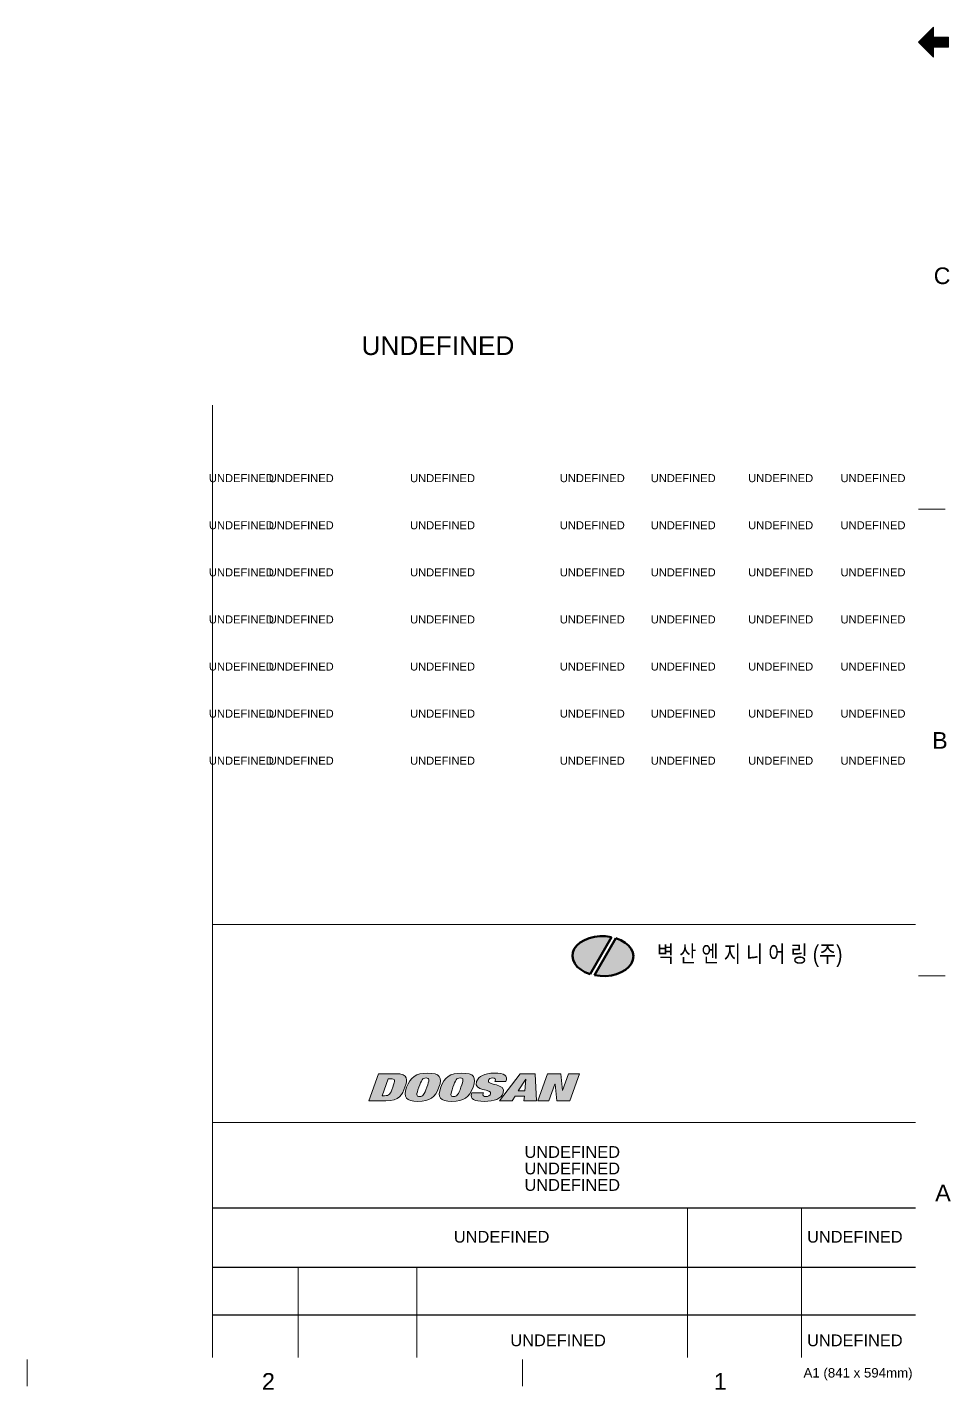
# Model space of a CAD drawing. Header units: inches. Extents: x 18 to 823, y 11 to 584.
# Drawn here: x 627.3 to 823.4, y 11.3 to 300.6 of the extents above; entities that cross this region are included whole.
import ezdxf
from ezdxf.enums import TextEntityAlignment as Align

# ---------------------------------------------------------------- set-up
doc = ezdxf.new("R2010")
doc.units = ezdxf.units.IN
doc.header["$MEASUREMENT"] = 0
for name, color, linetype in [('BG 0 -1', 7, 'Continuous'), ('BG happy form$0$TITLE-BOX', 7, 'Continuous'), ('BG VPORT', 7, 'Continuous'), ('FRAME', 7, 'Continuous')]:
    doc.layers.add(name, color=color, linetype=linetype)
doc.styles.add('Arial', font='arial.ttf')

msp = doc.modelspace()

# ---------------------------------------------------------------- hatches: boundary and pattern name
at = {"layer": 'BG 0 -1', "linetype": 'ByBlock'}
for color, points in [(5, [(751.35, 107.39), (751.13, 107.43), (750.91, 107.47), (750.69, 107.5), (750.47, 107.52), (750.25, 107.54), (750.02, 107.56), (749.8, 107.57), (749.57, 107.57), (749.35, 107.57), (749.12, 107.57), (748.9, 107.56), (748.68, 107.54), (748.45, 107.52), (748.23, 107.5), (748.01, 107.47), (747.79, 107.43), (747.58, 107.39), (747.37, 107.35), (747.16, 107.3), (746.95, 107.24), (746.74, 107.18), (746.54, 107.12), (746.34, 107.05), (746.15, 106.98), (745.96, 106.9), (745.78, 106.82), (745.6, 106.73), (745.42, 106.64), (745.25, 106.55), (745.08, 106.45), (744.92, 106.35), (744.77, 106.24), (744.62, 106.13), (744.48, 106.02), (744.34, 105.91), (744.21, 105.79), (744.08, 105.67), (743.97, 105.54), (743.86, 105.41), (743.75, 105.28), (743.65, 105.15), (743.56, 105.02), (743.48, 104.88), (743.41, 104.74), (743.34, 104.6), (743.28, 104.46), (743.23, 104.32), (743.18, 104.18), (743.14, 104.03), (743.11, 103.89), (743.09, 103.74), (743.08, 103.59), (743.07, 103.45), (743.07, 103.3), (743.08, 103.15), (743.1, 103.01), (743.12, 102.86), (743.16, 102.71), (743.2, 102.57), (743.24, 102.42), (743.3, 102.28), (743.36, 102.14), (743.43, 102), (743.51, 101.86), (743.6, 101.72), (743.69, 101.59), (743.79, 101.45), (743.9, 101.32), (744.01, 101.2), (744.13, 101.07), (744.26, 100.95), (744.39, 100.83), (744.53, 100.71), (744.67, 100.6), (744.82, 100.49), (744.98, 100.38), (745.14, 100.28), (745.31, 100.18), (745.48, 100.08), (745.66, 99.99), (745.84, 99.9), (746.03, 99.82), (746.22, 99.74), (746.42, 99.66), (746.62, 99.59), (746.82, 99.53)]), (80, [(747.78, 99.29), (748, 99.25), (748.22, 99.21), (748.44, 99.18), (748.66, 99.16), (748.89, 99.14), (749.11, 99.12), (749.34, 99.11), (749.57, 99.11), (749.79, 99.11), (750.02, 99.12), (750.25, 99.13), (750.47, 99.14), (750.69, 99.17), (750.92, 99.19), (751.14, 99.23), (751.35, 99.26), (751.57, 99.3), (751.78, 99.35), (752, 99.4), (752.2, 99.46), (752.41, 99.52), (752.61, 99.59), (752.81, 99.66), (753, 99.73), (753.19, 99.81), (753.37, 99.9), (753.56, 99.99), (753.73, 100.08), (753.9, 100.17), (754.06, 100.27), (754.22, 100.38), (754.38, 100.49), (754.52, 100.6), (754.67, 100.71), (754.8, 100.83), (754.93, 100.95), (755.05, 101.07), (755.17, 101.2), (755.28, 101.33), (755.38, 101.46), (755.47, 101.6), (755.56, 101.73), (755.64, 101.87), (755.71, 102.01), (755.77, 102.15), (755.83, 102.29), (755.88, 102.44), (755.92, 102.58), (755.95, 102.73), (755.98, 102.88), (756, 103.02), (756.01, 103.17), (756.01, 103.32), (756, 103.47), (755.99, 103.62), (755.97, 103.76), (755.94, 103.91), (755.9, 104.06), (755.86, 104.2), (755.8, 104.35), (755.74, 104.49), (755.67, 104.63), (755.6, 104.77), (755.51, 104.91), (755.42, 105.05), (755.33, 105.18), (755.22, 105.32), (755.11, 105.45), (754.99, 105.57), (754.86, 105.7), (754.73, 105.82), (754.59, 105.94), (754.45, 106.05), (754.3, 106.17), (754.14, 106.27), (753.98, 106.38), (753.81, 106.48), (753.64, 106.58), (753.46, 106.67), (753.28, 106.76), (753.09, 106.85), (752.9, 106.93), (752.71, 107), (752.51, 107.08), (752.3, 107.14)])]:
    msp.add_hatch(color=color, dxfattribs=at).paths.add_polyline_path(points)
at = {"layer": 'BG 0 -1', "linetype": 'ByBlock', "true_color": 0x005bac}
h = msp.add_hatch(color=154, dxfattribs=at)
edge = h.paths.add_edge_path()
edge.add_spline(control_points=[(705.5, 78.38), (705.5, 78.38), (701.87, 78.38), (701.87, 78.38), (701.87, 78.38), (699.83, 72.62), (699.83, 72.62), (699.83, 72.62), (703.46, 72.62), (703.46, 72.62), (706.35, 72.62), (706.99, 73.99), (707.52, 75.5), (708.06, 77.01), (708.39, 78.38), (705.5, 78.38)], knot_values=[0, 0, 0, 0, 1, 1, 1, 2, 2, 2, 3, 3, 3, 4, 4, 4, 5, 5, 5, 5], degree=3, periodic=0)
edge = h.paths.add_edge_path(flags=0)
edge.add_spline(control_points=[(704.94, 75.5), (704.39, 73.94), (704.18, 73.7), (703.21, 73.7), (703.21, 73.7), (702.71, 73.7), (702.71, 73.7), (702.71, 73.7), (703.99, 77.3), (703.99, 77.3), (703.99, 77.3), (704.49, 77.3), (704.49, 77.3), (705.46, 77.3), (705.49, 77.06), (704.94, 75.5)], knot_values=[0, 0, 0, 0, 1, 1, 1, 2, 2, 2, 3, 3, 3, 4, 4, 4, 5, 5, 5, 5], degree=3, periodic=0)
h = msp.add_hatch(color=154, dxfattribs=at)
edge = h.paths.add_edge_path()
edge.add_spline(control_points=[(712.37, 78.49), (709.82, 78.49), (708.65, 77.65), (707.88, 75.5), (707.12, 73.34), (707.7, 72.5), (710.25, 72.5), (712.81, 72.5), (713.98, 73.34), (714.74, 75.5), (715.51, 77.65), (714.93, 78.49), (712.37, 78.49)], knot_values=[0, 0, 0, 0, 1, 1, 1, 2, 2, 2, 3, 3, 3, 4, 4, 4, 4], degree=3, periodic=0)
edge = h.paths.add_edge_path(flags=0)
edge.add_spline(control_points=[(712.16, 75.5), (711.61, 73.94), (711.38, 73.52), (710.61, 73.52), (709.85, 73.52), (709.91, 73.94), (710.47, 75.5), (711.02, 77.06), (711.25, 77.48), (712.01, 77.48), (712.78, 77.48), (712.71, 77.06), (712.16, 75.5)], knot_values=[0, 0, 0, 0, 1, 1, 1, 2, 2, 2, 3, 3, 3, 4, 4, 4, 4], degree=3, periodic=0)
h = msp.add_hatch(color=154, dxfattribs=at)
edge = h.paths.add_edge_path()
edge.add_spline(control_points=[(719.61, 78.49), (717.05, 78.49), (715.88, 77.65), (715.12, 75.5), (714.35, 73.34), (714.93, 72.5), (717.49, 72.5), (720.05, 72.5), (721.22, 73.34), (721.98, 75.5), (722.74, 77.65), (722.17, 78.49), (719.61, 78.49)], knot_values=[0, 0, 0, 0, 1, 1, 1, 2, 2, 2, 3, 3, 3, 4, 4, 4, 4], degree=3, periodic=0)
edge = h.paths.add_edge_path(flags=0)
edge.add_spline(control_points=[(719.4, 75.5), (718.85, 73.94), (718.62, 73.52), (717.85, 73.52), (717.08, 73.52), (717.15, 73.94), (717.7, 75.5), (718.25, 77.06), (718.48, 77.48), (719.25, 77.48), (720.02, 77.48), (719.95, 77.06), (719.4, 75.5)], knot_values=[0, 0, 0, 0, 1, 1, 1, 2, 2, 2, 3, 3, 3, 4, 4, 4, 4], degree=3, periodic=0)
h = msp.add_hatch(color=154, dxfattribs=at)
edge = h.paths.add_edge_path()
edge.add_spline(control_points=[(728.37, 74.28), (729.11, 76.39), (724.82, 75.83), (725.23, 76.97), (725.32, 77.23), (725.65, 77.48), (726.19, 77.48), (726.67, 77.48), (726.8, 77.19), (726.68, 76.85), (726.68, 76.85), (726.63, 76.72), (726.63, 76.72), (726.63, 76.72), (728.97, 76.72), (728.97, 76.72), (729.41, 77.95), (728.67, 78.49), (726.49, 78.49), (724.38, 78.49), (723.12, 77.86), (722.71, 76.69), (721.98, 74.65), (726.11, 75.22), (725.71, 74.08), (725.6, 73.76), (725.22, 73.52), (724.71, 73.52), (724.22, 73.52), (723.95, 73.7), (724.12, 74.19), (724.12, 74.19), (724.17, 74.33), (724.17, 74.33), (724.17, 74.33), (721.75, 74.33), (721.75, 74.33), (721.75, 74.33), (721.68, 74.13), (721.68, 74.13), (721.25, 72.93), (722.26, 72.5), (724.33, 72.5), (726.54, 72.5), (727.93, 73.05), (728.37, 74.28)], knot_values=[0, 0, 0, 0, 1, 1, 1, 2, 2, 2, 3, 3, 3, 4, 4, 4, 5, 5, 5, 6, 6, 6, 7, 7, 7, 8, 8, 8, 9, 9, 9, 10, 10, 10, 11, 11, 11, 12, 12, 12, 13, 13, 13, 14, 14, 14, 15, 15, 15, 15], degree=3, periodic=0)
h = msp.add_hatch(color=154, dxfattribs=at)
h.paths.add_polyline_path([(732, 78.38), (727.62, 72.62), (730.29, 72.62), (730.9, 73.62), (732.89, 73.62), (732.79, 72.62), (735.45, 72.62), (735.15, 78.38)])
h.paths.add_polyline_path([(732.99, 74.76), (731.59, 74.76), (733.15, 77.2), (733.17, 77.2)], flags=0)
msp.add_hatch(color=154, dxfattribs=at).paths.add_polyline_path([(742.24, 78.38), (740.99, 74.83), (740.96, 74.83), (740.6, 78.38), (737.8, 78.38), (735.76, 72.62), (738.1, 72.62), (739.36, 76.18), (739.39, 76.18), (739.8, 72.62), (742.54, 72.62), (744.59, 78.38)])

# ---------------------------------------------------------------- linework, layer by layer
at = {"layer": 'BG 0 -1', "color": 7, "linetype": 'Continuous', "lineweight": 9}
for p, q in [((819.72, 300.61), (816.54, 297.43)), ((819.72, 295.51), (817.17, 298.06)), ((819.72, 295.63), (817.24, 298.12)), ((819.72, 295.76), (817.3, 298.18)), ((819.72, 295.88), (817.36, 298.25)), ((819.72, 296.01), (817.42, 298.31)), ((819.72, 296.13), (817.49, 298.37)), ((819.72, 296.26), (817.55, 298.43)), ((819.74, 296.37), (817.61, 298.5)), ((819.87, 296.37), (817.67, 298.56)), ((819.99, 296.37), (817.74, 298.62)), ((820.12, 296.37), (817.8, 298.68)), ((820.24, 296.37), (817.86, 298.75)), ((820.37, 296.37), (817.92, 298.81)), ((820.49, 296.37), (817.99, 298.87)), ((820.62, 296.37), (818.05, 298.93)), ((820.74, 296.37), (818.11, 299)), ((820.87, 296.37), (818.17, 299.06)), ((820.99, 296.37), (818.24, 299.12)), ((821.12, 296.37), (818.3, 299.18)), ((821.24, 296.37), (818.36, 299.25)), ((821.37, 296.37), (818.42, 299.31)), ((821.49, 296.37), (818.49, 299.37)), ((821.62, 296.37), (818.55, 299.43)), ((821.74, 296.37), (818.61, 299.5)), ((819.72, 298.51), (818.67, 299.56)), ((819.72, 298.63), (818.74, 299.62)), ((819.72, 298.76), (818.8, 299.68)), ((819.72, 298.88), (818.86, 299.75)), ((819.72, 299.01), (818.92, 299.81)), ((819.72, 299.13), (818.99, 299.87)), ((819.72, 299.26), (819.05, 299.93)), ((819.72, 299.38), (819.11, 300)), ((819.72, 299.51), (819.17, 300.06)), ((819.72, 299.63), (819.24, 300.12)), ((819.72, 299.76), (819.3, 300.18)), ((819.72, 299.89), (819.36, 300.25)), ((819.72, 300.01), (819.42, 300.31)), ((819.72, 300.14), (819.49, 300.37)), ((819.72, 300.26), (819.55, 300.43)), ((819.72, 300.39), (819.61, 300.5)), ((819.72, 300.51), (819.67, 300.56)), ((819.72, 298.49), (819.72, 300.61)), ((819.72, 298.49), (822.91, 298.49)), ((821.87, 296.37), (819.75, 298.49)), ((821.99, 296.37), (819.87, 298.49)), ((822.12, 296.37), (820, 298.49)), ((822.24, 296.37), (820.12, 298.49)), ((822.37, 296.37), (820.25, 298.49)), ((822.49, 296.37), (820.37, 298.49)), ((822.62, 296.37), (820.5, 298.49)), ((822.74, 296.37), (820.62, 298.49)), ((822.87, 296.37), (820.75, 298.49)), ((822.91, 296.45), (820.87, 298.49)), ((822.91, 296.58), (821, 298.49)), ((822.91, 296.7), (821.12, 298.49)), ((822.91, 296.83), (821.25, 298.49)), ((822.91, 296.95), (821.37, 298.49)), ((822.91, 297.08), (821.5, 298.49)), ((822.91, 297.2), (821.62, 298.49)), ((822.91, 297.33), (821.75, 298.49)), ((822.91, 297.45), (821.87, 298.49)), ((822.91, 297.58), (822, 298.49)), ((822.91, 297.7), (822.12, 298.49)), ((822.91, 297.83), (822.25, 298.49)), ((822.91, 297.95), (822.37, 298.49)), ((822.91, 298.08), (822.5, 298.49)), ((822.91, 298.2), (822.62, 298.49)), ((822.91, 298.33), (822.75, 298.49)), ((822.91, 298.45), (822.87, 298.49)), ((822.91, 298.49), (822.91, 296.37)), ((816.54, 297.43), (819.72, 294.24)), ((819.72, 294.26), (816.55, 297.43)), ((819.72, 294.38), (816.61, 297.5)), ((819.72, 294.51), (816.67, 297.56)), ((819.72, 294.63), (816.74, 297.62)), ((819.72, 294.76), (816.8, 297.68)), ((819.72, 294.88), (816.86, 297.75)), ((819.72, 295.01), (816.92, 297.81)), ((819.72, 295.13), (816.99, 297.87)), ((819.72, 295.26), (817.05, 297.93)), ((819.72, 295.38), (817.11, 298)), ((819.72, 294.24), (819.72, 296.37)), ((819.72, 296.37), (822.91, 296.37)), ((666.66, 220.36), (666.66, 18.11)), ((816.56, 198.28), (822.22, 198.28)), ((666.66, 110.04), (815.93, 110.04)), ((816.56, 99.14), (822.22, 99.14)), ((666.66, 68.03), (815.93, 68.03)), ((767.52, 49.88), (767.52, 18.11)), ((791.73, 49.88), (791.73, 18.11)), ((684.82, 37.27), (684.82, 18.11)), ((710.03, 37.27), (710.03, 18.11)), ((627.33, 17.68), (627.33, 12.02)), ((732.45, 17.68), (732.45, 12.02))]:
    msp.add_line(p, q, dxfattribs=at)
at = {"layer": 'BG 0 -1', "color": 7, "linetype": 'Continuous', "lineweight": 0}
for points in [[(751.35, 107.39), (751.13, 107.43), (750.91, 107.47), (750.69, 107.5), (750.47, 107.52), (750.25, 107.54), (750.02, 107.56), (749.8, 107.57), (749.57, 107.57), (749.35, 107.57), (749.12, 107.57), (748.9, 107.56), (748.68, 107.54), (748.45, 107.52), (748.23, 107.5), (748.01, 107.47), (747.79, 107.43), (747.58, 107.39), (747.37, 107.35), (747.16, 107.3), (746.95, 107.24), (746.74, 107.18), (746.54, 107.12), (746.34, 107.05), (746.15, 106.98), (745.96, 106.9), (745.78, 106.82), (745.6, 106.73), (745.42, 106.64), (745.25, 106.55), (745.08, 106.45), (744.92, 106.35), (744.77, 106.24), (744.62, 106.13), (744.48, 106.02), (744.34, 105.91), (744.21, 105.79), (744.08, 105.67), (743.97, 105.54), (743.86, 105.41), (743.75, 105.28), (743.65, 105.15), (743.56, 105.02), (743.48, 104.88), (743.41, 104.74), (743.34, 104.6), (743.28, 104.46), (743.23, 104.32), (743.18, 104.18), (743.14, 104.03), (743.11, 103.89), (743.09, 103.74), (743.08, 103.59), (743.07, 103.45), (743.07, 103.3), (743.08, 103.15), (743.1, 103.01), (743.12, 102.86), (743.16, 102.71), (743.2, 102.57), (743.24, 102.42), (743.3, 102.28), (743.36, 102.14), (743.43, 102), (743.51, 101.86), (743.6, 101.72), (743.69, 101.59), (743.79, 101.45), (743.9, 101.32), (744.01, 101.2), (744.13, 101.07), (744.26, 100.95), (744.39, 100.83), (744.53, 100.71), (744.67, 100.6), (744.82, 100.49), (744.98, 100.38), (745.14, 100.28), (745.31, 100.18), (745.48, 100.08), (745.66, 99.99), (745.84, 99.9), (746.03, 99.82), (746.22, 99.74), (746.42, 99.66), (746.62, 99.59), (746.82, 99.53)], [(747.78, 99.29), (748, 99.25), (748.22, 99.21), (748.44, 99.18), (748.66, 99.16), (748.89, 99.14), (749.11, 99.12), (749.34, 99.11), (749.57, 99.11), (749.79, 99.11), (750.02, 99.12), (750.25, 99.13), (750.47, 99.14), (750.69, 99.17), (750.92, 99.19), (751.14, 99.23), (751.35, 99.26), (751.57, 99.3), (751.78, 99.35), (752, 99.4), (752.2, 99.46), (752.41, 99.52), (752.61, 99.59), (752.81, 99.66), (753, 99.73), (753.19, 99.81), (753.37, 99.9), (753.56, 99.99), (753.73, 100.08), (753.9, 100.17), (754.06, 100.27), (754.22, 100.38), (754.38, 100.49), (754.52, 100.6), (754.67, 100.71), (754.8, 100.83), (754.93, 100.95), (755.05, 101.07), (755.17, 101.2), (755.28, 101.33), (755.38, 101.46), (755.47, 101.6), (755.56, 101.73), (755.64, 101.87), (755.71, 102.01), (755.77, 102.15), (755.83, 102.29), (755.88, 102.44), (755.92, 102.58), (755.95, 102.73), (755.98, 102.88), (756, 103.02), (756.01, 103.17), (756.01, 103.32), (756, 103.47), (755.99, 103.62), (755.97, 103.76), (755.94, 103.91), (755.9, 104.06), (755.86, 104.2), (755.8, 104.35), (755.74, 104.49), (755.67, 104.63), (755.6, 104.77), (755.51, 104.91), (755.42, 105.05), (755.33, 105.18), (755.22, 105.32), (755.11, 105.45), (754.99, 105.57), (754.86, 105.7), (754.73, 105.82), (754.59, 105.94), (754.45, 106.05), (754.3, 106.17), (754.14, 106.27), (753.98, 106.38), (753.81, 106.48), (753.64, 106.58), (753.46, 106.67), (753.28, 106.76), (753.09, 106.85), (752.9, 106.93), (752.71, 107), (752.51, 107.08), (752.3, 107.14)], [(732, 78.38), (727.62, 72.62), (730.29, 72.62), (730.9, 73.62), (732.89, 73.62), (732.79, 72.62), (735.45, 72.62), (735.15, 78.38)], [(742.24, 78.38), (740.99, 74.83), (740.96, 74.83), (740.6, 78.38), (737.8, 78.38), (735.76, 72.62), (738.1, 72.62), (739.36, 76.18), (739.39, 76.18), (739.8, 72.62), (742.54, 72.62), (744.59, 78.38)], [(732.99, 74.76), (731.59, 74.76), (733.15, 77.2), (733.17, 77.2)]]:
    msp.add_lwpolyline(points, close=True, dxfattribs=at)
for points, knots in [([(705.5, 78.38), (705.5, 78.38), (701.87, 78.38), (701.87, 78.38), (701.87, 78.38), (699.83, 72.62), (699.83, 72.62), (699.83, 72.62), (703.46, 72.62), (703.46, 72.62), (706.35, 72.62), (706.99, 73.99), (707.52, 75.5), (708.06, 77.01), (708.39, 78.38), (705.5, 78.38)], [0, 0, 0, 0, 1, 1, 1, 2, 2, 2, 3, 3, 3, 4, 4, 4, 5, 5, 5, 5]), ([(712.37, 78.49), (709.82, 78.49), (708.65, 77.65), (707.88, 75.5), (707.12, 73.34), (707.7, 72.5), (710.25, 72.5), (712.81, 72.5), (713.98, 73.34), (714.74, 75.5), (715.51, 77.65), (714.93, 78.49), (712.37, 78.49)], [0, 0, 0, 0, 1, 1, 1, 2, 2, 2, 3, 3, 3, 4, 4, 4, 4]), ([(719.61, 78.49), (717.05, 78.49), (715.88, 77.65), (715.12, 75.5), (714.35, 73.34), (714.93, 72.5), (717.49, 72.5), (720.05, 72.5), (721.22, 73.34), (721.98, 75.5), (722.74, 77.65), (722.17, 78.49), (719.61, 78.49)], [0, 0, 0, 0, 1, 1, 1, 2, 2, 2, 3, 3, 3, 4, 4, 4, 4]), ([(728.37, 74.28), (729.11, 76.39), (724.82, 75.83), (725.23, 76.97), (725.32, 77.23), (725.65, 77.48), (726.19, 77.48), (726.67, 77.48), (726.8, 77.19), (726.68, 76.85), (726.68, 76.85), (726.63, 76.72), (726.63, 76.72), (726.63, 76.72), (728.97, 76.72), (728.97, 76.72), (729.41, 77.95), (728.67, 78.49), (726.49, 78.49), (724.38, 78.49), (723.12, 77.86), (722.71, 76.69), (721.98, 74.65), (726.11, 75.22), (725.71, 74.08), (725.6, 73.76), (725.22, 73.52), (724.71, 73.52), (724.22, 73.52), (723.95, 73.7), (724.12, 74.19), (724.12, 74.19), (724.17, 74.33), (724.17, 74.33), (724.17, 74.33), (721.75, 74.33), (721.75, 74.33), (721.75, 74.33), (721.68, 74.13), (721.68, 74.13), (721.25, 72.93), (722.26, 72.5), (724.33, 72.5), (726.54, 72.5), (727.93, 73.05), (728.37, 74.28)], [0, 0, 0, 0, 1, 1, 1, 2, 2, 2, 3, 3, 3, 4, 4, 4, 5, 5, 5, 6, 6, 6, 7, 7, 7, 8, 8, 8, 9, 9, 9, 10, 10, 10, 11, 11, 11, 12, 12, 12, 13, 13, 13, 14, 14, 14, 15, 15, 15, 15]), ([(704.94, 75.5), (704.39, 73.94), (704.18, 73.7), (703.21, 73.7), (703.21, 73.7), (702.71, 73.7), (702.71, 73.7), (702.71, 73.7), (703.99, 77.3), (703.99, 77.3), (703.99, 77.3), (704.49, 77.3), (704.49, 77.3), (705.46, 77.3), (705.49, 77.06), (704.94, 75.5)], [0, 0, 0, 0, 1, 1, 1, 2, 2, 2, 3, 3, 3, 4, 4, 4, 5, 5, 5, 5]), ([(712.16, 75.5), (711.61, 73.94), (711.38, 73.52), (710.61, 73.52), (709.85, 73.52), (709.91, 73.94), (710.47, 75.5), (711.02, 77.06), (711.25, 77.48), (712.01, 77.48), (712.78, 77.48), (712.71, 77.06), (712.16, 75.5)], [0, 0, 0, 0, 1, 1, 1, 2, 2, 2, 3, 3, 3, 4, 4, 4, 4]), ([(719.4, 75.5), (718.85, 73.94), (718.62, 73.52), (717.85, 73.52), (717.08, 73.52), (717.15, 73.94), (717.7, 75.5), (718.25, 77.06), (718.48, 77.48), (719.25, 77.48), (720.02, 77.48), (719.95, 77.06), (719.4, 75.5)], [0, 0, 0, 0, 1, 1, 1, 2, 2, 2, 3, 3, 3, 4, 4, 4, 4])]:
    msp.add_open_spline(points, degree=3, knots=knots, dxfattribs=at)
at = {"layer": 'BG happy form$0$TITLE-BOX', "color": 5, "linetype": 'Continuous', "lineweight": 100}
msp.add_line((746.82, 99.53), (751.35, 107.39), dxfattribs=at)
at = {"layer": 'BG happy form$0$TITLE-BOX', "color": 80, "linetype": 'Continuous', "lineweight": 100}
msp.add_line((747.78, 99.29), (752.3, 107.14), dxfattribs=at)
at = {"layer": 'BG happy form$0$TITLE-BOX', "color": 5, "linetype": 'Continuous', "lineweight": 100}
msp.add_ellipse((749.54, 103.34), major_axis=(6.47, -0.1), ratio=0.654054, start_param=1.298066, end_param=4.288804, dxfattribs=at)
at = {"layer": 'BG happy form$0$TITLE-BOX', "color": 80, "linetype": 'Continuous', "lineweight": 100}
msp.add_ellipse((749.54, 103.34), major_axis=(-6.47, 0.1), ratio=0.654054, start_param=1.305326, end_param=4.281544, dxfattribs=at)
at = {"layer": 'BG VPORT', "color": 7, "linetype": 'Continuous', "lineweight": 25}
for p, q in [((666.66, 49.88), (815.93, 49.88)), ((666.66, 37.27), (815.93, 37.27)), ((666.66, 27.18), (815.93, 27.18))]:
    msp.add_line(p, q, dxfattribs=at)

# ---------------------------------------------------------------- texts
at = {"layer": 'BG 0 -1', "color": 7, "style": 'Arial'}
for s, height, width, p in [('C', 3.54, 0.992063, (819.79, 246.06)), ('B ', 3.537, 1.005373, (819.44, 147.39)), ('벽 산 엔 지 니 어 링 (주)', 3.5574, 0.808848, (761.03, 102.08)), ('A', 3.54, 1.004063, (820.1, 51.29))]:
    msp.add_text(s, height=height, dxfattribs=dict(at, width=width)).set_placement(p)
for s, height, width, p in [('2', 3.54, 1.008516, (678.53, 13.05)), ('1', 3.54, 1.008516, (774.48, 13.05)), ('A1 (841 x 594mm)', 2, 1.007335, (803.72, 14.61))]:
    msp.add_text(s, height=height, dxfattribs=dict(at, width=width)).set_placement(p, align=Align.MIDDLE)
at = {"layer": 'FRAME', "color": 2, "style": 'Arial', "width": 0.995787}
for height, p in [(4, (698.3, 231)), (1.7, (665.9, 204)), (1.7, (678.6, 204)), (1.7, (708.6, 204)), (1.7, (740.4, 204)), (1.7, (759.7, 204)), (1.7, (780.4, 204)), (1.7, (800, 204)), (1.7, (665.9, 194)), (1.7, (678.6, 194)), (1.7, (708.6, 194)), (1.7, (740.4, 194)), (1.7, (759.7, 194)), (1.7, (780.4, 194)), (1.7, (800, 194)), (1.7, (665.9, 184)), (1.7, (678.6, 184)), (1.7, (708.6, 184)), (1.7, (740.4, 184)), (1.7, (759.7, 184)), (1.7, (780.4, 184)), (1.7, (800, 184)), (1.7, (665.9, 174)), (1.7, (678.6, 174)), (1.7, (708.6, 174)), (1.7, (740.4, 174)), (1.7, (759.7, 174)), (1.7, (780.4, 174)), (1.7, (800, 174)), (1.7, (665.9, 164)), (1.7, (678.6, 164)), (1.7, (708.6, 164)), (1.7, (740.4, 164)), (1.7, (759.7, 164)), (1.7, (780.4, 164)), (1.7, (800, 164)), (1.7, (665.9, 154)), (1.7, (678.6, 154)), (1.7, (708.6, 154)), (1.7, (740.4, 154)), (1.7, (759.7, 154)), (1.7, (780.4, 154)), (1.7, (800, 154)), (1.7, (665.9, 144)), (1.7, (678.6, 144)), (1.7, (708.6, 144)), (1.7, (740.4, 144)), (1.7, (759.7, 144)), (1.7, (780.4, 144)), (1.7, (800, 144)), (2.5, (732.9, 60.5)), (2.5, (732.9, 57)), (2.5, (732.9, 53.5)), (2.5, (717.9, 42.5)), (2.5, (792.9, 42.5)), (2.5, (729.9, 20.5)), (2.5, (792.9, 20.5))]:
    msp.add_text('UNDEFINED', height=height, dxfattribs=at).set_placement(p)

doc.saveas('drawing.dxf')
